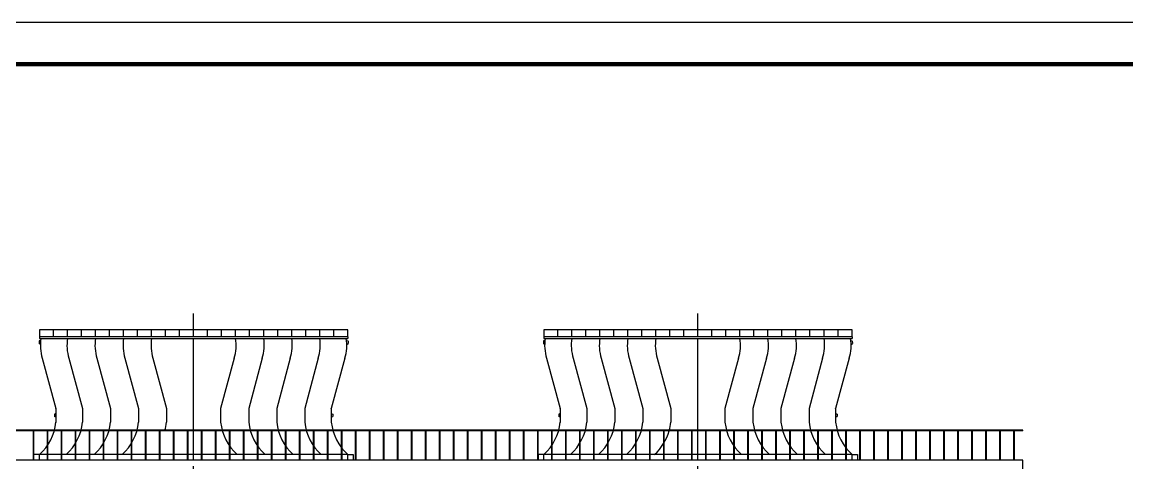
# Model space of a CAD drawing. Extents: x 1427168 to 1936200, y 1176778 to 1377202.
# Drawn here: x 1582285 to 1621719, y 1361456 to 1377202 of the extents above; entities that cross this region are included whole.
import ezdxf

# ---------------------------------------------------------------- set-up
doc = ezdxf.new("R2010")
doc.units = 0
doc.header["$LTSCALE"] = 1000
doc.header["$MEASUREMENT"] = 0
doc.linetypes.add('CENTER', pattern=[2, 1.25, -0.25, 0.25, -0.25])
doc.linetypes.add('DOTE', pattern=[2.42, 2, -0.2, 0.02, -0.2])
doc.layers.get('0').update_dxf_attribs({"linetype": 'CONTINUOUS'})
for name, color, linetype in [('01粗实线层', 7, 'CONTINUOUS'), ('2', 2, 'CONTINUOUS'), ('DOTE', 1, 'DOTE'), ('PUB_TITLE', 4, 'CONTINUOUS')]:
    doc.layers.add(name, color=color, linetype=linetype)

msp = doc.modelspace()

# ---------------------------------------------------------------- linework, layer by layer
at = {"color": 4}
for p, q in [((1593322.4, 1363405.2), (1593322.4, 1363407.2)), ((1611322.4, 1363405.2), (1611322.4, 1363407.2))]:
    msp.add_line(p, q, dxfattribs=at)
for p, q in [((1593907.4, 1361755.7), (1582907.4, 1361755.7)), ((1611907.4, 1361755.7), (1600907.4, 1361755.7)), ((1618007.4, 1349294.4), (1618007.4, 1361555.7))]:
    msp.add_line(p, q)
at = {"layer": '01粗实线层', "color": 0}
for p, q in [((1582907.4, 1366205.4), (1582907.4, 1365955.4)), ((1593907.4, 1366205.4), (1582907.4, 1366205.4)), ((1583407.4, 1365955.4), (1583407.4, 1366205.4)), ((1583907.4, 1365955.4), (1583907.4, 1366205.4)), ((1584407.4, 1365955.4), (1584407.4, 1366205.4)), ((1584907.4, 1365955.4), (1584907.4, 1366205.4)), ((1585407.4, 1365955.4), (1585407.4, 1366205.4)), ((1585907.4, 1365955.4), (1585907.4, 1366205.4)), ((1586407.4, 1365955.4), (1586407.4, 1366205.4)), ((1586907.4, 1365955.4), (1586907.4, 1366205.4)), ((1587407.4, 1365955.4), (1587407.4, 1366205.4)), ((1587907.4, 1365955.4), (1587907.4, 1366205.4)), ((1588407.4, 1365955.4), (1588407.4, 1366205.4)), ((1588907.4, 1365955.4), (1588907.4, 1366205.4)), ((1589407.4, 1365955.4), (1589407.4, 1366205.4)), ((1589907.4, 1365955.4), (1589907.4, 1366205.4)), ((1590407.4, 1365955.4), (1590407.4, 1366205.4)), ((1590907.4, 1365955.4), (1590907.4, 1366205.4)), ((1591407.4, 1365955.4), (1591407.4, 1366205.4)), ((1591907.4, 1365955.4), (1591907.4, 1366205.4)), ((1592407.4, 1365955.4), (1592407.4, 1366205.4)), ((1592907.4, 1365955.4), (1592907.4, 1366205.4)), ((1593407.4, 1365955.4), (1593407.4, 1366205.4)), ((1593907.4, 1365955.4), (1593907.4, 1366205.4)), ((1600907.4, 1366205.4), (1600907.4, 1365955.4)), ((1611907.4, 1366205.4), (1600907.4, 1366205.4)), ((1601407.4, 1365955.4), (1601407.4, 1366205.4)), ((1601907.4, 1365955.4), (1601907.4, 1366205.4)), ((1602407.4, 1365955.4), (1602407.4, 1366205.4)), ((1602907.4, 1365955.4), (1602907.4, 1366205.4)), ((1603407.4, 1365955.4), (1603407.4, 1366205.4)), ((1603907.4, 1365955.4), (1603907.4, 1366205.4)), ((1604407.4, 1365955.4), (1604407.4, 1366205.4)), ((1604907.4, 1365955.4), (1604907.4, 1366205.4)), ((1605407.4, 1365955.4), (1605407.4, 1366205.4)), ((1605907.4, 1365955.4), (1605907.4, 1366205.4)), ((1606407.4, 1365955.4), (1606407.4, 1366205.4)), ((1606907.4, 1365955.4), (1606907.4, 1366205.4)), ((1607407.4, 1365955.4), (1607407.4, 1366205.4)), ((1607907.4, 1365955.4), (1607907.4, 1366205.4)), ((1608407.4, 1365955.4), (1608407.4, 1366205.4)), ((1608907.4, 1365955.4), (1608907.4, 1366205.4)), ((1609407.4, 1365955.4), (1609407.4, 1366205.4)), ((1609907.4, 1365955.4), (1609907.4, 1366205.4)), ((1610407.4, 1365955.4), (1610407.4, 1366205.4)), ((1610907.4, 1365955.4), (1610907.4, 1366205.4)), ((1611407.4, 1365955.4), (1611407.4, 1366205.4)), ((1611907.4, 1365955.4), (1611907.4, 1366205.4)), ((1582896.8, 1365808.4), (1582890.2, 1365721.3)), ((1582936.1, 1365690), (1582891.2, 1365720.6)), ((1582947.3, 1365833.1), (1582898.6, 1365810.9)), ((1582907.4, 1365955.4), (1582907.4, 1365905.3)), ((1593907.4, 1365955.4), (1582907.4, 1365955.4)), ((1582907.4, 1365905.3), (1593907.4, 1365905.3)), ((1588407.4, 1361712.3), (1588407.4, 1365905.3)), ((1593867.6, 1365833.1), (1593916.3, 1365810.9)), ((1593878.8, 1365690), (1593923.7, 1365720.6)), ((1593907.4, 1365955.4), (1593907.4, 1365905.3)), ((1593907.4, 1365955.4), (1593907.4, 1365905.3)), ((1593918.1, 1365808.4), (1593924.7, 1365721.3)), ((1600896.8, 1365808.4), (1600890.2, 1365721.3)), ((1600936.1, 1365690), (1600891.2, 1365720.6)), ((1600947.3, 1365833.1), (1600898.6, 1365810.9)), ((1600907.4, 1365955.4), (1600907.4, 1365905.3)), ((1611907.4, 1365955.4), (1600907.4, 1365955.4)), ((1600907.4, 1365905.3), (1611907.4, 1365905.3)), ((1606407.4, 1361712.3), (1606407.4, 1365905.3)), ((1611867.6, 1365833.1), (1611916.3, 1365810.9)), ((1611878.8, 1365690), (1611923.7, 1365720.6)), ((1611907.4, 1365955.4), (1611907.4, 1365905.3)), ((1611907.4, 1365955.4), (1611907.4, 1365905.3)), ((1611918.1, 1365808.4), (1611924.7, 1365721.3)), ((1583007.1, 1365191.6), (1583492.4, 1363404.4)), ((1583957.1, 1365192.2), (1584442.4, 1363405.2)), ((1584957.1, 1365192.2), (1585442.4, 1363405.2)), ((1585957.1, 1365192.2), (1586442.4, 1363405.2)), ((1586957.1, 1365192.2), (1587442.4, 1363405.2)), ((1589857.7, 1365192.2), (1589372.4, 1363405.2)), ((1590857.7, 1365192.2), (1590372.4, 1363405.2)), ((1591857.7, 1365192.2), (1591372.4, 1363405.2)), ((1592857.7, 1365192.2), (1592372.4, 1363405.2)), ((1593807.7, 1365192.2), (1593322.4, 1363405.2)), ((1601007.1, 1365191.6), (1601492.4, 1363404.4)), ((1601957.1, 1365192.2), (1602442.4, 1363405.2)), ((1602957.1, 1365192.2), (1603442.4, 1363405.2)), ((1603957.1, 1365192.2), (1604442.4, 1363405.2)), ((1604957.1, 1365192.2), (1605442.4, 1363405.2)), ((1607857.7, 1365192.2), (1607372.4, 1363405.2)), ((1608857.7, 1365192.2), (1608372.4, 1363405.2)), ((1609857.7, 1365192.2), (1609372.4, 1363405.2)), ((1610857.7, 1365192.2), (1610372.4, 1363405.2)), ((1611807.7, 1365192.2), (1611322.4, 1363405.2)), ((1583492.4, 1363405), (1583492.4, 1362905)), ((1584442.4, 1363405.2), (1584442.4, 1362905.7)), ((1585442.4, 1363405.2), (1585442.4, 1362905.7)), ((1586442.4, 1363405.2), (1586442.4, 1362905.7)), ((1587442.4, 1363405.2), (1587442.4, 1362905.7)), ((1589372.4, 1363405.2), (1589372.4, 1362905.7)), ((1590372.4, 1363405.2), (1590372.4, 1362905.7)), ((1591372.4, 1363405.2), (1591372.4, 1362905.7)), ((1592372.4, 1363405.2), (1592372.4, 1362905.7)), ((1601492.4, 1363405), (1601492.4, 1362905)), ((1602442.4, 1363405.2), (1602442.4, 1362905.7)), ((1603442.4, 1363405.2), (1603442.4, 1362905.7)), ((1604442.4, 1363405.2), (1604442.4, 1362905.7)), ((1605442.4, 1363405.2), (1605442.4, 1362905.7)), ((1607372.4, 1363405.2), (1607372.4, 1362905.7)), ((1608372.4, 1363405.2), (1608372.4, 1362905.7)), ((1609372.4, 1363405.2), (1609372.4, 1362905.7)), ((1610372.4, 1363405.2), (1610372.4, 1362905.7)), ((1583442.4, 1363197.7), (1583442.4, 1363112.3)), ((1583492.4, 1363215), (1583444.6, 1363200.6)), ((1583492.4, 1363095.1), (1583444.6, 1363109.5)), ((1601442.4, 1363197.7), (1601442.4, 1363112.3)), ((1601492.4, 1363215), (1601444.6, 1363200.6)), ((1601492.4, 1363095.1), (1601444.6, 1363109.5)), ((1618007.4, 1362625.7), (1561157.4, 1362625.7)), ((1618007.4, 1362605.7), (1561157.4, 1362605.7)), ((1582687.4, 1361555.7), (1582687.4, 1362605.7)), ((1582707.4, 1361555.7), (1582707.4, 1362605.7)), ((1583187.4, 1361555.7), (1583187.4, 1362605.7)), ((1583207.4, 1361555.7), (1583207.4, 1362605.7)), ((1583687.4, 1361555.7), (1583687.4, 1362605.7)), ((1583687.4, 1361555.7), (1583687.4, 1362605.7)), ((1583707.4, 1361555.7), (1583707.4, 1362605.7)), ((1583707.4, 1361555.7), (1583707.4, 1362605.7)), ((1584187.4, 1361555.7), (1584187.4, 1362605.7)), ((1584207.4, 1361555.7), (1584207.4, 1362605.7)), ((1584687.4, 1361555.7), (1584687.4, 1362605.7)), ((1584707.4, 1361555.7), (1584707.4, 1362605.7)), ((1585187.4, 1361555.7), (1585187.4, 1362605.7)), ((1585207.4, 1361555.7), (1585207.4, 1362605.7)), ((1585687.4, 1361555.7), (1585687.4, 1362605.7)), ((1585687.4, 1361555.7), (1585687.4, 1362605.7)), ((1585707.4, 1361555.7), (1585707.4, 1362605.7)), ((1585707.4, 1361555.7), (1585707.4, 1362605.7)), ((1586187.4, 1361555.7), (1586187.4, 1362605.7)), ((1586207.4, 1361555.7), (1586207.4, 1362605.7)), ((1586687.4, 1361555.7), (1586687.4, 1362605.7)), ((1586707.4, 1361555.7), (1586707.4, 1362605.7)), ((1587187.4, 1361555.7), (1587187.4, 1362605.7)), ((1587187.4, 1361555.7), (1587187.4, 1362605.7)), ((1587187.4, 1361555.7), (1587187.4, 1362605.7)), ((1587207.4, 1361555.7), (1587207.4, 1362605.7)), ((1587207.4, 1361555.7), (1587207.4, 1362605.7)), ((1587207.4, 1361555.7), (1587207.4, 1362605.7)), ((1587687.4, 1361555.7), (1587687.4, 1362605.7)), ((1587707.4, 1361555.7), (1587707.4, 1362605.7)), ((1588187.4, 1361555.7), (1588187.4, 1362605.7)), ((1588207.4, 1361555.7), (1588207.4, 1362605.7)), ((1588687.4, 1361555.7), (1588687.4, 1362605.7)), ((1588707.4, 1361555.7), (1588707.4, 1362605.7)), ((1589187.4, 1361555.7), (1589187.4, 1362605.7)), ((1589207.4, 1361555.7), (1589207.4, 1362605.7)), ((1589687.4, 1361555.7), (1589687.4, 1362605.7)), ((1589707.4, 1361555.7), (1589707.4, 1362605.7)), ((1590187.4, 1361555.7), (1590187.4, 1362605.7)), ((1590207.4, 1361555.7), (1590207.4, 1362605.7)), ((1590687.4, 1361555.7), (1590687.4, 1362605.7)), ((1590707.4, 1361555.7), (1590707.4, 1362605.7)), ((1591187.4, 1361555.7), (1591187.4, 1362605.7)), ((1591187.4, 1361555.7), (1591187.4, 1362605.7)), ((1591207.4, 1361555.7), (1591207.4, 1362605.7)), ((1591207.4, 1361555.7), (1591207.4, 1362605.7)), ((1591687.4, 1361555.7), (1591687.4, 1362605.7)), ((1591707.4, 1361555.7), (1591707.4, 1362605.7)), ((1592187.4, 1361555.7), (1592187.4, 1362605.7)), ((1592207.4, 1361555.7), (1592207.4, 1362605.7)), ((1592687.4, 1361555.7), (1592687.4, 1362605.7)), ((1592707.4, 1361555.7), (1592707.4, 1362605.7)), ((1593187.4, 1361555.7), (1593187.4, 1362605.7)), ((1593187.4, 1361555.7), (1593187.4, 1362605.7)), ((1593207.4, 1361555.7), (1593207.4, 1362605.7)), ((1593207.4, 1361555.7), (1593207.4, 1362605.7)), ((1593687.4, 1361555.7), (1593687.4, 1362605.7)), ((1593707.4, 1361555.7), (1593707.4, 1362605.7)), ((1594187.4, 1361555.7), (1594187.4, 1362605.7)), ((1594207.4, 1361555.7), (1594207.4, 1362605.7)), ((1594687.4, 1361555.7), (1594687.4, 1362605.7)), ((1594687.4, 1361555.7), (1594687.4, 1362605.7)), ((1594687.4, 1361555.7), (1594687.4, 1362605.7)), ((1594707.4, 1361555.7), (1594707.4, 1362605.7)), ((1594707.4, 1361555.7), (1594707.4, 1362605.7)), ((1594707.4, 1361555.7), (1594707.4, 1362605.7)), ((1595187.4, 1361555.7), (1595187.4, 1362605.7)), ((1595207.4, 1361555.7), (1595207.4, 1362605.7)), ((1595687.4, 1361555.7), (1595687.4, 1362605.7)), ((1595707.4, 1361555.7), (1595707.4, 1362605.7)), ((1596187.4, 1361555.7), (1596187.4, 1362605.7)), ((1596207.4, 1361555.7), (1596207.4, 1362605.7)), ((1596687.4, 1361555.7), (1596687.4, 1362605.7)), ((1596687.4, 1361555.7), (1596687.4, 1362605.7)), ((1596707.4, 1361555.7), (1596707.4, 1362605.7)), ((1596707.4, 1361555.7), (1596707.4, 1362605.7)), ((1597187.4, 1361555.7), (1597187.4, 1362605.7)), ((1597207.4, 1361555.7), (1597207.4, 1362605.7)), ((1597687.4, 1361555.7), (1597687.4, 1362605.7)), ((1597707.4, 1361555.7), (1597707.4, 1362605.7)), ((1598187.4, 1361555.7), (1598187.4, 1362605.7)), ((1598207.4, 1361555.7), (1598207.4, 1362605.7)), ((1598687.4, 1361555.7), (1598687.4, 1362605.7)), ((1598687.4, 1361555.7), (1598687.4, 1362605.7)), ((1598707.4, 1361555.7), (1598707.4, 1362605.7)), ((1598707.4, 1361555.7), (1598707.4, 1362605.7)), ((1599187.4, 1361555.7), (1599187.4, 1362605.7)), ((1599207.4, 1361555.7), (1599207.4, 1362605.7)), ((1599687.4, 1361555.7), (1599687.4, 1362605.7)), ((1599707.4, 1361555.7), (1599707.4, 1362605.7)), ((1600187.4, 1361555.7), (1600187.4, 1362605.7)), ((1600207.4, 1361555.7), (1600207.4, 1362605.7)), ((1600687.4, 1361555.7), (1600687.4, 1362605.7)), ((1600687.4, 1361555.7), (1600687.4, 1362605.7)), ((1600707.4, 1361555.7), (1600707.4, 1362605.7)), ((1600707.4, 1361555.7), (1600707.4, 1362605.7)), ((1601187.4, 1361555.7), (1601187.4, 1362605.7)), ((1601207.4, 1361555.7), (1601207.4, 1362605.7)), ((1601687.4, 1361555.7), (1601687.4, 1362605.7)), ((1601707.4, 1361555.7), (1601707.4, 1362605.7)), ((1602187.4, 1361555.7), (1602187.4, 1362605.7)), ((1602187.4, 1361555.7), (1602187.4, 1362605.7)), ((1602207.4, 1361555.7), (1602207.4, 1362605.7)), ((1602207.4, 1361555.7), (1602207.4, 1362605.7)), ((1602687.4, 1361555.7), (1602687.4, 1362605.7)), ((1602707.4, 1361555.7), (1602707.4, 1362605.7)), ((1603187.4, 1361555.7), (1603187.4, 1362605.7)), ((1603207.4, 1361555.7), (1603207.4, 1362605.7)), ((1603687.4, 1361555.7), (1603687.4, 1362605.7)), ((1603707.4, 1361555.7), (1603707.4, 1362605.7)), ((1604187.4, 1361555.7), (1604187.4, 1362605.7)), ((1604187.4, 1361555.7), (1604187.4, 1362605.7)), ((1604207.4, 1361555.7), (1604207.4, 1362605.7)), ((1604207.4, 1361555.7), (1604207.4, 1362605.7)), ((1604687.4, 1361555.7), (1604687.4, 1362605.7)), ((1604707.4, 1361555.7), (1604707.4, 1362605.7)), ((1605187.4, 1361555.7), (1605187.4, 1362605.7)), ((1605207.4, 1361555.7), (1605207.4, 1362605.7)), ((1605687.4, 1361555.7), (1605687.4, 1362605.7)), ((1605707.4, 1361555.7), (1605707.4, 1362605.7)), ((1606187.4, 1361555.7), (1606187.4, 1362605.7)), ((1606187.4, 1361555.7), (1606187.4, 1362605.7)), ((1606207.4, 1361555.7), (1606207.4, 1362605.7)), ((1606207.4, 1361555.7), (1606207.4, 1362605.7)), ((1606687.4, 1361555.7), (1606687.4, 1362605.7)), ((1606707.4, 1361555.7), (1606707.4, 1362605.7)), ((1607187.4, 1361555.7), (1607187.4, 1362605.7)), ((1607187.4, 1361555.7), (1607187.4, 1362605.7)), ((1607207.4, 1361555.7), (1607207.4, 1362605.7)), ((1607207.4, 1361555.7), (1607207.4, 1362605.7)), ((1607687.4, 1361555.7), (1607687.4, 1362605.7)), ((1607687.4, 1361555.7), (1607687.4, 1362605.7)), ((1607707.4, 1361555.7), (1607707.4, 1362605.7)), ((1607707.4, 1361555.7), (1607707.4, 1362605.7)), ((1608187.4, 1361555.7), (1608187.4, 1362605.7)), ((1608187.4, 1361555.7), (1608187.4, 1362605.7)), ((1608207.4, 1361555.7), (1608207.4, 1362605.7)), ((1608207.4, 1361555.7), (1608207.4, 1362605.7)), ((1608687.4, 1361555.7), (1608687.4, 1362605.7)), ((1608707.4, 1361555.7), (1608707.4, 1362605.7)), ((1609187.4, 1361555.7), (1609187.4, 1362605.7)), ((1609207.4, 1361555.7), (1609207.4, 1362605.7)), ((1609687.4, 1361555.7), (1609687.4, 1362605.7)), ((1609707.4, 1361555.7), (1609707.4, 1362605.7)), ((1610187.4, 1361555.7), (1610187.4, 1362605.7)), ((1610187.4, 1361555.7), (1610187.4, 1362605.7)), ((1610207.4, 1361555.7), (1610207.4, 1362605.7)), ((1610207.4, 1361555.7), (1610207.4, 1362605.7)), ((1610687.4, 1361555.7), (1610687.4, 1362605.7)), ((1610707.4, 1361555.7), (1610707.4, 1362605.7)), ((1611187.4, 1361555.7), (1611187.4, 1362605.7)), ((1611207.4, 1361555.7), (1611207.4, 1362605.7)), ((1611687.4, 1361555.7), (1611687.4, 1362605.7)), ((1611707.4, 1361555.7), (1611707.4, 1362605.7)), ((1612187.4, 1361555.7), (1612187.4, 1362605.7)), ((1612187.4, 1361555.7), (1612187.4, 1362605.7)), ((1612207.4, 1361555.7), (1612207.4, 1362605.7)), ((1612207.4, 1361555.7), (1612207.4, 1362605.7)), ((1612687.4, 1361555.7), (1612687.4, 1362605.7)), ((1612707.4, 1361555.7), (1612707.4, 1362605.7)), ((1613187.4, 1361555.7), (1613187.4, 1362605.7)), ((1613207.4, 1361555.7), (1613207.4, 1362605.7)), ((1613687.4, 1361555.7), (1613687.4, 1362605.7)), ((1613707.4, 1361555.7), (1613707.4, 1362605.7)), ((1614187.4, 1361555.7), (1614187.4, 1362605.7)), ((1614187.4, 1361555.7), (1614187.4, 1362605.7)), ((1614207.4, 1361555.7), (1614207.4, 1362605.7)), ((1614207.4, 1361555.7), (1614207.4, 1362605.7)), ((1614687.4, 1361555.7), (1614687.4, 1362605.7)), ((1614707.4, 1361555.7), (1614707.4, 1362605.7)), ((1615187.4, 1361555.7), (1615187.4, 1362605.7)), ((1615207.4, 1361555.7), (1615207.4, 1362605.7)), ((1615687.4, 1361555.7), (1615687.4, 1362605.7)), ((1615707.4, 1361555.7), (1615707.4, 1362605.7)), ((1616187.4, 1361555.7), (1616187.4, 1362605.7)), ((1616187.4, 1361555.7), (1616187.4, 1362605.7)), ((1616207.4, 1361555.7), (1616207.4, 1362605.7)), ((1616207.4, 1361555.7), (1616207.4, 1362605.7)), ((1616687.4, 1361555.7), (1616687.4, 1362605.7)), ((1616707.4, 1361555.7), (1616707.4, 1362605.7)), ((1617187.4, 1361555.7), (1617187.4, 1362605.7)), ((1617207.4, 1361555.7), (1617207.4, 1362605.7)), ((1617687.4, 1361555.7), (1617687.4, 1362605.7)), ((1617707.4, 1361555.7), (1617707.4, 1362605.7)), ((1618007.4, 1362605.7), (1618007.4, 1362625.7)), ((1582907.4, 1361755.7), (1582707.4, 1361755.7)), ((1582907.4, 1361555.7), (1582907.4, 1361755.7)), ((1593907.4, 1361555.7), (1593907.4, 1361755.7)), ((1593907.4, 1361755.7), (1594107.4, 1361755.7)), ((1594107.4, 1361755.7), (1594107.4, 1361555.7)), ((1600907.4, 1361755.7), (1600707.4, 1361755.7)), ((1600707.4, 1361755.7), (1600707.4, 1361555.7)), ((1600907.4, 1361555.7), (1600907.4, 1361755.7)), ((1611907.4, 1361555.7), (1611907.4, 1361755.7)), ((1611907.4, 1361755.7), (1612107.4, 1361755.7)), ((1612107.4, 1361755.7), (1612107.4, 1361555.7)), ((1618007.4, 1361555.7), (1561157.4, 1361555.7))]:
    msp.add_line(p, q, dxfattribs=at)
for centre, radius, start, end in [((1582899.8, 1365808.1), 3, 114.52396, 175.62834), ((1584477.8, 1365652.4), 1541.2, 170.57956, 197.39684), ((1585427.8, 1365652.4), 1541.2, 170.57956, 197.39684), ((1586427.8, 1365652.4), 1541.2, 170.57956, 197.39684), ((1587427.8, 1365652.4), 1541.2, 170.57956, 197.39684), ((1588427.8, 1365652.4), 1541.2, 170.57956, 197.39684), ((1588387, 1365652.4), 1541.2, 342.60316, 9.42044), ((1589387, 1365652.4), 1541.2, 342.60316, 9.42044), ((1590387, 1365652.4), 1541.2, 342.60316, 9.42044), ((1591387, 1365652.4), 1541.2, 342.60316, 9.42044), ((1592337, 1365652.4), 1541.2, 342.60316, 9.42044), ((1593915.1, 1365808.1), 3, 4.37166, 65.47604), ((1600899.8, 1365808.1), 3, 114.52396, 175.62834), ((1602477.8, 1365652.4), 1541.2, 170.57956, 197.39684), ((1603427.8, 1365652.4), 1541.2, 170.57956, 197.39684), ((1604427.8, 1365652.4), 1541.2, 170.57956, 197.39684), ((1605427.8, 1365652.4), 1541.2, 170.57956, 197.39684), ((1606427.8, 1365652.4), 1541.2, 170.57956, 197.39684), ((1606387, 1365652.4), 1541.2, 342.60316, 9.42044), ((1607387, 1365652.4), 1541.2, 342.60316, 9.42044), ((1608387, 1365652.4), 1541.2, 342.60316, 9.42044), ((1609387, 1365652.4), 1541.2, 342.60316, 9.42044), ((1610337, 1365652.4), 1541.2, 342.60316, 9.42044), ((1611915.1, 1365808.1), 3, 4.37166, 65.47604), ((1583422.3, 1363395.3), 70.1, 359.27996, 19.20973), ((1601422.3, 1363395.3), 70.1, 359.27996, 19.20973), ((1581677.2, 1363105.2), 1826.1, 312.35022, 353.72544), ((1583445.4, 1363197.8), 2.93, 105.62587, 180.44498), ((1583445.4, 1363112.3), 2.93, 179.55502, 254.37413), ((1582627.3, 1363105.2), 1826.1, 312.3501, 353.72557), ((1583627.3, 1363105.2), 1826.1, 312.3501, 353.72557), ((1584627.3, 1363105.2), 1826.1, 312.3501, 353.72557), ((1585627.3, 1363105.2), 1826.1, 344.25893, 353.72557), ((1591187.6, 1363105.2), 1826.1, 186.27443, 227.6499), ((1592187.6, 1363105.2), 1826.1, 186.27443, 227.6499), ((1593187.6, 1363105.2), 1826.1, 186.27443, 227.6499), ((1594187.6, 1363105.2), 1826.1, 186.27443, 227.6499), ((1599677.2, 1363105.2), 1826.1, 312.35022, 353.72544), ((1601445.4, 1363197.8), 2.93, 105.62587, 180.44498), ((1601445.4, 1363112.3), 2.93, 179.55502, 254.37413), ((1600627.3, 1363105.2), 1826.1, 312.3501, 353.72557), ((1601627.3, 1363105.2), 1826.1, 312.3501, 353.72557), ((1602627.3, 1363105.2), 1826.1, 312.3501, 353.72557), ((1603627.3, 1363105.2), 1826.1, 344.25893, 353.72557), ((1609187.6, 1363105.2), 1826.1, 186.27443, 227.6499), ((1610187.6, 1363105.2), 1826.1, 186.27443, 227.6499), ((1611187.6, 1363105.2), 1826.1, 186.27443, 227.6499), ((1612187.6, 1363105.2), 1826.1, 186.27443, 227.6499), ((1603627.3, 1363105.2), 1826.1, 312.3501, 344.12294)]:
    msp.add_arc(centre, radius, start, end, dxfattribs=at)
at = {"layer": '2', "color": 0}
for p, q in [((1593322.4, 1363405.2), (1593322.4, 1362905.7)), ((1611322.4, 1363405.2), (1611322.4, 1362905.7)), ((1593322.4, 1363215.7), (1593370.3, 1363201.2)), ((1593322.4, 1363095.8), (1593370.3, 1363110.1)), ((1593372.4, 1363198.4), (1593372.4, 1363113)), ((1611322.4, 1363215.7), (1611370.3, 1363201.2)), ((1611322.4, 1363095.8), (1611370.3, 1363110.1)), ((1611372.4, 1363198.4), (1611372.4, 1363113))]:
    msp.add_line(p, q, dxfattribs=at)
for centre, radius, start, end in [((1595137.6, 1363105.2), 1826.1, 186.27443, 227.6499), ((1593369.5, 1363198.4), 2.93, 359.55502, 74.37413), ((1593369.5, 1363112.9), 2.93, 285.62587, 0.44498), ((1613137.6, 1363105.2), 1826.1, 186.27443, 227.6499), ((1611369.5, 1363198.4), 2.93, 359.55502, 74.37413), ((1611369.5, 1363112.9), 2.93, 285.62587, 0.44498)]:
    msp.add_arc(centre, radius, start, end, dxfattribs=at)
at = {"layer": 'DOTE', "linetype": 'CENTER'}
for p, q in [((1588407.4, 1346094.4), (1588407.4, 1366789.5)), ((1606407.4, 1346094.4), (1606407.4, 1366789.5))]:
    msp.add_line(p, q, dxfattribs=at)
at = {"layer": 'PUB_TITLE'}
msp.add_lwpolyline([(1547701.5, 1288101.7), (1547701.5, 1377201.7), (1673851.5, 1377201.7), (1673851.5, 1288101.7)], close=True, dxfattribs=at)
at = {"layer": 'PUB_TITLE', "const_width": 150}
msp.add_lwpolyline([(1551451.5, 1289601.7), (1672351.5, 1289601.7), (1672351.5, 1375701.7), (1551451.5, 1375701.7)], close=True, dxfattribs=at)

doc.saveas('drawing.dxf')
